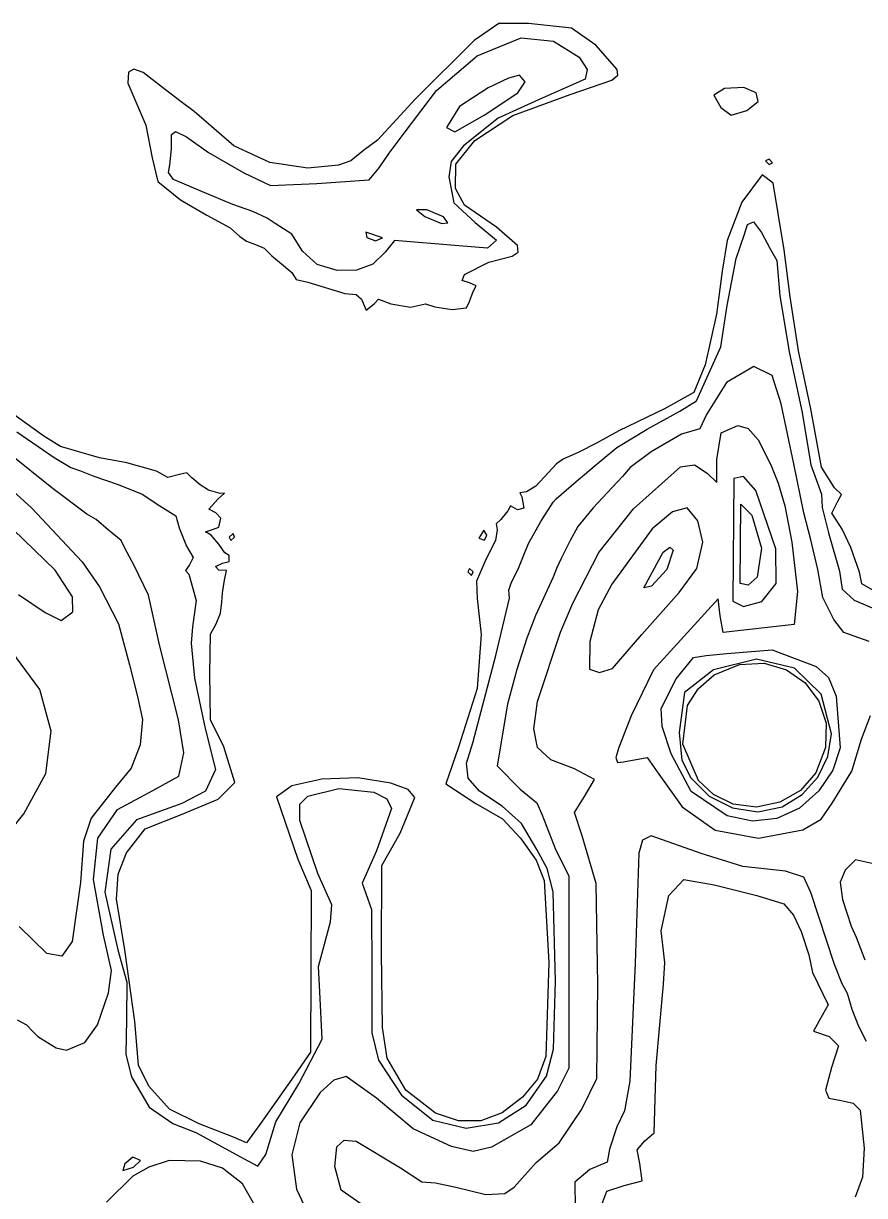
# Model space of a CAD drawing. Extents: x 7 to 148, y 2 to 114.
# Drawn here: x 78.14 to 98.59, y 22.68 to 51.18 of the extents above; entities that cross this region are included whole.
import ezdxf

# ---------------------------------------------------------------- set-up
doc = ezdxf.new("R2010")
doc.units = 0

msp = doc.modelspace()

# ---------------------------------------------------------------- linework, layer by layer
at = {"layer": 'Image'}
for p, q in [((89.698825, 51.180716), (89.094497, 50.768257)), ((90.421187, 51.176244), (89.698825, 51.180716)), ((91.459046, 51.064506), (90.421187, 51.176244)), ((92.055593, 50.649875), (91.459046, 51.064506)), ((89.094497, 50.768257), (87.667299, 49.350093)), ((89.169536, 50.395191), (90.236688, 50.829437)), ((90.236688, 50.829437), (91.021563, 50.746742)), ((91.021563, 50.746742), (91.652419, 50.359892)), ((92.571591, 50.063922), (92.055593, 50.649875)), ((88.180161, 49.550043), (89.169536, 50.395191)), ((91.652419, 50.359892), (91.847237, 50.058044)), ((80.690886, 49.999784), (80.674508, 49.726848)), ((80.817388, 50.072758), (80.690886, 49.999784)), ((81.04476, 49.985629), (80.817388, 50.072758)), ((81.589399, 49.564527), (81.04476, 49.985629)), ((90.198002, 49.922169), (89.9339, 49.851416)), ((90.33922, 49.757217), (90.198002, 49.922169)), ((91.847237, 50.058044), (91.796202, 49.829592)), ((92.446444, 49.798312), (92.592452, 49.926043)), ((92.592452, 49.926043), (92.571591, 50.063922)), ((80.674508, 49.726848), (81.114064, 48.704036)), ((89.435454, 49.618044), (88.739858, 49.157233)), ((89.9339, 49.851416), (89.435454, 49.618044)), ((90.155733, 49.494359), (90.33922, 49.757217)), ((91.796202, 49.829592), (90.751879, 49.367251)), ((91.429391, 49.453322), (92.446444, 49.798312)), ((95.18638, 49.596618), (94.925125, 49.43431)), ((95.651634, 49.626149), (95.18638, 49.596618)), ((95.949065, 49.494634), (95.651634, 49.626149)), ((81.968417, 49.275718), (81.589399, 49.564527)), ((87.667299, 49.350093), (86.745, 48.344386)), ((87.42179, 48.544202), (88.180161, 49.550043)), ((89.341583, 48.952104), (90.155733, 49.494359)), ((90.751879, 49.367251), (89.678729, 48.874351)), ((90.03539, 48.945161), (91.429391, 49.453322)), ((94.925125, 49.43431), (95.095305, 49.133063)), ((95.999654, 49.280541), (95.949065, 49.494634)), ((82.290882, 49.042885), (81.968417, 49.275718)), ((83.255601, 48.206559), (82.290882, 49.042885)), ((88.739858, 49.157233), (88.420096, 48.647051)), ((95.095305, 49.133063), (95.345083, 48.949966)), ((95.345083, 48.949966), (95.724383, 49.062343)), ((95.724383, 49.062343), (95.999654, 49.280541)), ((95.724383, 49.062343), (95.724383, 49.062343)), ((88.62307, 48.545829), (89.341583, 48.952104)), ((89.678729, 48.874351), (88.836327, 48.208319)), ((89.11384, 48.337465), (90.03539, 48.945161)), ((89.341583, 48.952104), (89.341583, 48.952104)), ((81.114064, 48.704036), (81.267827, 47.91577)), ((81.736364, 48.478159), (81.833505, 48.556656)), ((81.738481, 48.130846), (81.736364, 48.478159)), ((81.833505, 48.556656), (82.105328, 48.422539)), ((87.031292, 48.030313), (87.42179, 48.544202)), ((88.420096, 48.647051), (88.62307, 48.545829)), ((82.105328, 48.422539), (82.634502, 48.041555)), ((84.130099, 47.797787), (83.255601, 48.206559)), ((86.745, 48.344386), (86.402224, 48.090386)), ((88.836327, 48.208319), (88.540772, 47.823803)), ((88.651963, 47.756192), (89.11384, 48.337465)), ((81.267827, 47.91577), (81.405164, 47.338802)), ((81.69678, 47.739721), (81.738481, 48.130846)), ((82.634502, 48.041555), (83.493179, 47.544769)), ((86.402224, 48.090386), (86.095562, 47.836387)), ((86.785724, 47.673295), (87.031292, 48.030313)), ((81.664992, 47.553957), (81.69678, 47.739721)), ((85.048782, 47.663522), (84.130099, 47.797787)), ((85.793903, 47.738147), (85.048782, 47.663522)), ((86.095562, 47.836387), (85.793903, 47.738147)), ((86.541223, 47.375031), (86.785724, 47.673295)), ((88.540772, 47.823803), (88.476494, 47.452763)), ((88.642623, 47.171191), (88.651963, 47.756192)), ((96.265879, 47.878773), (96.181212, 47.841438)), ((96.181212, 47.841438), (96.265879, 47.751773)), ((96.350545, 47.789111), (96.265879, 47.878773)), ((96.265879, 47.751773), (96.350545, 47.789111)), ((96.350545, 47.789111), (96.350545, 47.789111)), ((81.405164, 47.338802), (81.957219, 46.893648)), ((81.783224, 47.385908), (81.664992, 47.553957)), ((82.491741, 47.084836), (81.783224, 47.385908)), ((83.493179, 47.544769), (84.140188, 47.239247)), ((85.271177, 47.285284), (86.541223, 47.375031)), ((88.476494, 47.452763), (88.601448, 46.817632)), ((96.100575, 47.49776), (95.604749, 46.831625)), ((96.369102, 47.300859), (96.100575, 47.49776)), ((83.229927, 46.775666), (82.491741, 47.084836)), ((84.140188, 47.239247), (85.271177, 47.285284)), ((88.857548, 46.764641), (88.642623, 47.171191)), ((96.491002, 46.555511), (96.369102, 47.300859)), ((81.957219, 46.893648), (82.592219, 46.522494)), ((83.713969, 46.605928), (83.229927, 46.775666)), ((88.601448, 46.817632), (89.122516, 46.338572)), ((89.64072, 46.226262), (88.857548, 46.764641)), ((95.604749, 46.831625), (95.249856, 45.900957)), ((82.592219, 46.522494), (83.163718, 46.21076)), ((84.058935, 46.449633), (83.713969, 46.605928)), ((87.946053, 46.651108), (87.695797, 46.651108)), ((87.695797, 46.651108), (87.895676, 46.484593)), ((87.895676, 46.484593), (88.299176, 46.315259)), ((88.349555, 46.481775), (87.946053, 46.651108)), ((88.45468, 46.335637), (88.349555, 46.481775)), ((88.349555, 46.481775), (88.349555, 46.481775)), ((96.632488, 45.677429), (96.491002, 46.555511)), ((83.163718, 46.21076), (83.396551, 45.99749)), ((84.257798, 46.312442), (84.058935, 46.449633)), ((84.665797, 46.054208), (84.257798, 46.312442)), ((88.299176, 46.315259), (88.45468, 46.335637)), ((89.122516, 46.338572), (89.641379, 45.910797)), ((90.149784, 45.777841), (89.64072, 46.226262)), ((95.673223, 46.058439), (95.74277, 46.291273)), ((95.74277, 46.291273), (95.88489, 46.354772)), ((95.88489, 46.354772), (96.081131, 46.100773)), ((83.396551, 45.99749), (83.560886, 45.889051)), ((83.560886, 45.889051), (83.777551, 45.804384)), ((84.92056, 45.640649), (84.665797, 46.054208)), ((86.867891, 45.963901), (86.460943, 46.103051)), ((86.460943, 46.103051), (86.483406, 45.979408)), ((86.483406, 45.979408), (86.70083, 45.891177)), ((86.70083, 45.891177), (86.867888, 45.963904)), ((86.867888, 45.963904), (86.867891, 45.963901)), ((87.160279, 45.905997), (86.930319, 45.618364)), ((88.723591, 45.77206), (87.160279, 45.905997)), ((89.641379, 45.910797), (89.420378, 45.71734)), ((95.249856, 45.900957), (95.122856, 45.155772)), ((95.463237, 45.465773), (95.673223, 46.058439)), ((96.081131, 46.100773), (96.292797, 45.703499)), ((83.777551, 45.804384), (83.988325, 45.719717)), ((83.988325, 45.719717), (84.173827, 45.529218)), ((85.280393, 45.323314), (84.92056, 45.640649)), ((86.930319, 45.618364), (86.635681, 45.330639)), ((89.420378, 45.71734), (88.723591, 45.77206)), ((90.02172, 45.522825), (90.169019, 45.619463)), ((90.169019, 45.619463), (90.149784, 45.777841)), ((96.292797, 45.703499), (96.455881, 45.418788)), ((96.779503, 44.534431), (96.632488, 45.677429)), ((84.173827, 45.529218), (84.408316, 45.338718)), ((84.408316, 45.338718), (84.66566, 45.127052)), ((85.764984, 45.174942), (85.280332, 45.323314)), ((85.280332, 45.323314), (85.280393, 45.323314)), ((86.635681, 45.330639), (86.232002, 45.180107)), ((88.860898, 45.075414), (89.450221, 45.378239)), ((89.450221, 45.378239), (90.02172, 45.522825)), ((95.247671, 44.322775), (95.463237, 45.465773)), ((96.455881, 45.418788), (96.531073, 44.5605)), ((84.66566, 45.127052), (84.769255, 44.950791)), ((86.232002, 45.180107), (85.764984, 45.174942)), ((88.807314, 44.933161), (88.860898, 45.075414)), ((95.122856, 45.155772), (94.991898, 44.114477)), ((84.769255, 44.950791), (85.050893, 44.891946)), ((85.050893, 44.891946), (85.954367, 44.610548)), ((88.984555, 44.873068), (88.807314, 44.933161)), ((89.147541, 44.800417), (88.984555, 44.873068)), ((89.069221, 44.661401), (89.147541, 44.800417)), ((85.954367, 44.610548), (86.229534, 44.587159)), ((86.229534, 44.587159), (86.359881, 44.472897)), ((86.359881, 44.472897), (86.467055, 44.206314)), ((86.664453, 44.359187), (86.773713, 44.4802)), ((86.773713, 44.4802), (87.068503, 44.361568)), ((88.984462, 44.423573), (89.069221, 44.661401)), ((96.531073, 44.5605), (96.761546, 43.157094)), ((96.97898, 43.222977), (96.779503, 44.534431)), ((86.467055, 44.206314), (86.664442, 44.359136)), ((86.664442, 44.359136), (86.664453, 44.359187)), ((87.068503, 44.361568), (87.549771, 44.282825)), ((87.549771, 44.282825), (87.916336, 44.362675)), ((87.916336, 44.362675), (88.137889, 44.288779)), ((88.137889, 44.288779), (88.561129, 44.225279)), ((88.561129, 44.225279), (88.913454, 44.267009)), ((88.913454, 44.267009), (88.984462, 44.423573)), ((95.093054, 43.319759), (95.247671, 44.322775)), ((94.991898, 44.114477), (94.711919, 42.883602)), ((94.49829, 42.004234), (95.093054, 43.319759)), ((96.761546, 43.157094), (97.067904, 41.717762)), ((97.280486, 41.813205), (96.97898, 43.222977)), ((94.711919, 42.883602), (94.435898, 42.206439)), ((95.896717, 42.841113), (95.23184, 42.449764)), ((96.339673, 42.616759), (95.896717, 42.841113)), ((96.560505, 41.932117), (96.339673, 42.616759)), ((78.630551, 41.145728), (77.005819, 42.306327)), ((94.435898, 42.206439), (93.721045, 41.807948)), ((95.23184, 42.449764), (94.744257, 41.672587)), ((94.100166, 41.750234), (94.49829, 42.004234)), ((96.866511, 40.470449), (96.560505, 41.932117)), ((93.721045, 41.807948), (92.613982, 41.275115)), ((93.306433, 41.317112), (94.100166, 41.750234)), ((94.744257, 41.672587), (94.585973, 41.319921)), ((97.067904, 41.717762), (97.28158, 40.448226)), ((97.544554, 40.387805), (97.280486, 41.813205)), ((95.104185, 41.227524), (95.509396, 41.401781)), ((95.509396, 41.401781), (95.757121, 41.329932)), ((95.757121, 41.329932), (96.005696, 41.058212)), ((77.977902, 41.249786), (78.884559, 40.623997)), ((79.034691, 40.896258), (78.630551, 41.145728)), ((92.613982, 41.275115), (92.073193, 40.976594)), ((92.565717, 40.870274), (93.306433, 41.317112)), ((94.134226, 41.194036), (93.40212, 40.764104)), ((94.585973, 41.319921), (94.134226, 41.194036)), ((94.99588, 40.575562), (95.104185, 41.227524)), ((96.005696, 41.058212), (96.313665, 40.44562)), ((79.482699, 40.76099), (79.034691, 40.896258)), ((79.98506, 40.621772), (79.482699, 40.76099)), ((91.642921, 40.759569), (91.263178, 40.58858)), ((92.073193, 40.976594), (91.642921, 40.759569)), ((92.231612, 40.595107), (92.565717, 40.870274)), ((93.40212, 40.764104), (92.885847, 40.385782)), ((78.824557, 39.885837), (77.79498, 40.718763)), ((78.884559, 40.623997), (79.291723, 40.383369)), ((80.647052, 40.499625), (79.98506, 40.621772)), ((81.370382, 40.295284), (80.647052, 40.499625)), ((91.095189, 40.470436), (90.593195, 39.931562)), ((91.263178, 40.58858), (91.095189, 40.470436)), ((91.574912, 40.046989), (92.087002, 40.470322)), ((92.087002, 40.470322), (92.231612, 40.595107)), ((94.99588, 40.015435), (94.99588, 40.575562)), ((97.112359, 39.285117), (96.866511, 40.470449)), ((77.259758, 40.381871), (78.339169, 39.393488)), ((79.291723, 40.383369), (79.521397, 40.301113)), ((79.521397, 40.301113), (79.844328, 40.170708)), ((81.644533, 40.140151), (81.370382, 40.295284)), ((81.960855, 40.218389), (81.644533, 40.140151)), ((82.11159, 40.25283), (81.960855, 40.218389)), ((82.229655, 40.133722), (82.11159, 40.25283)), ((92.885847, 40.385782), (92.706766, 40.165925)), ((92.974101, 39.375874), (94.115265, 40.400533)), ((94.115265, 40.400533), (94.450904, 40.446103)), ((94.450904, 40.446103), (94.758414, 40.242942)), ((94.758414, 40.242942), (94.99588, 40.015435)), ((96.313665, 40.44562), (96.484369, 40.006026)), ((97.28158, 40.448226), (97.540581, 39.732392)), ((97.853901, 39.891221), (97.544554, 40.387805)), ((79.844328, 40.170708), (80.438987, 39.96908)), ((80.438987, 39.96908), (81.021223, 39.736803)), ((82.432887, 39.962444), (82.229655, 40.133722)), ((82.636139, 39.833534), (82.432887, 39.962444)), ((90.593195, 39.931562), (90.37116, 39.793103)), ((91.088079, 39.623781), (91.574912, 40.046989)), ((92.450401, 39.900884), (91.986807, 39.401076)), ((92.706766, 40.165925), (92.450401, 39.900884)), ((95.406111, 40.113484), (95.385923, 37.133044)), ((95.64699, 40.168418), (95.406111, 40.113484)), ((95.946797, 39.822747), (95.64699, 40.168418)), ((96.484369, 40.006026), (96.648966, 39.45445)), ((79.678324, 39.245356), (78.824557, 39.885837)), ((81.021223, 39.736803), (81.449231, 39.455546)), ((82.921675, 39.753254), (82.636139, 39.833534)), ((82.644543, 39.372065), (82.867388, 39.621103)), ((82.867388, 39.621103), (83.022748, 39.758683)), ((83.022748, 39.758683), (82.921675, 39.753254)), ((90.37116, 39.793103), (90.209311, 39.769892)), ((90.209311, 39.769892), (90.253632, 39.667183)), ((90.253632, 39.667183), (90.306614, 39.396214)), ((91.016563, 39.539847), (91.088079, 39.623781)), ((96.433963, 38.409178), (95.946797, 39.822747)), ((97.540581, 39.732392), (97.55598, 39.408699)), ((98.030735, 39.724399), (97.853901, 39.891221)), ((97.936874, 39.561228), (98.030735, 39.724399)), ((78.339169, 39.393488), (79.566834, 38.086609)), ((81.449231, 39.455546), (81.838374, 39.209306)), ((82.812944, 39.285112), (82.644543, 39.372065)), ((89.915863, 39.330424), (89.745453, 39.115205)), ((89.982449, 39.449572), (89.915863, 39.330424)), ((90.150154, 39.355613), (89.982449, 39.449572)), ((90.306614, 39.396214), (90.150154, 39.355613)), ((90.72023, 39.067696), (91.016563, 39.539847)), ((91.986807, 39.401076), (91.613668, 38.946451)), ((92.128185, 38.318752), (92.974101, 39.375874)), ((94.271524, 39.4022), (93.919688, 39.30309)), ((94.538626, 39.088393), (94.271524, 39.4022)), ((95.560323, 37.563565), (95.580246, 39.491661)), ((95.580246, 39.491661), (95.848269, 39.221493)), ((96.648966, 39.45445), (96.819527, 38.565451)), ((97.55598, 39.408699), (97.709369, 38.798149)), ((97.795511, 39.272716), (97.936874, 39.561228)), ((78.907795, 37.888119), (77.636883, 39.117043)), ((79.903632, 39.115784), (79.678324, 39.245356)), ((80.208561, 38.861784), (79.903632, 39.115784)), ((81.838374, 39.209306), (81.919456, 38.913336)), ((82.939944, 39.151188), (82.812944, 39.285112)), ((82.888554, 38.934201), (82.939944, 39.151188)), ((89.745453, 39.115205), (89.627415, 39.010479)), ((90.421203, 38.537797), (90.72023, 39.067696)), ((93.919688, 39.30309), (93.427117, 38.889134)), ((94.657214, 38.566938), (94.538626, 39.088393)), ((95.848269, 39.221493), (96.080927, 38.422691)), ((97.28192, 38.628044), (97.112359, 39.285117)), ((97.916845, 39.085153), (97.795511, 39.272716)), ((98.043845, 38.880879), (97.916845, 39.085153)), ((80.512422, 38.607785), (80.208561, 38.861784)), ((81.919456, 38.913336), (82.100486, 38.466995)), ((82.56381, 38.819446), (82.732199, 38.877625)), ((82.698192, 38.734639), (82.56381, 38.819446)), ((82.732199, 38.877625), (82.888554, 38.934201)), ((83.232224, 38.777118), (83.142562, 38.692451)), ((83.269562, 38.692451), (83.232224, 38.777118)), ((89.328216, 38.861784), (89.212633, 38.661929)), ((89.407887, 38.734784), (89.328216, 38.861784)), ((89.659006, 38.867116), (89.617749, 38.606303)), ((89.627415, 39.010479), (89.659006, 38.867116)), ((91.613668, 38.946451), (91.429579, 38.606779)), ((93.427117, 38.889134), (92.446144, 37.549453)), ((97.709369, 38.798149), (97.976286, 37.866325)), ((98.255511, 38.438438), (98.043845, 38.880879)), ((80.602555, 38.421918), (80.512422, 38.607785)), ((82.887747, 38.522973), (82.698192, 38.734639)), ((83.036721, 38.311446), (82.887747, 38.522973)), ((83.142562, 38.692451), (83.179897, 38.607785)), ((83.179897, 38.607785), (83.269562, 38.692451)), ((83.269562, 38.692451), (83.269562, 38.692451)), ((89.212633, 38.661929), (89.346017, 38.613502)), ((89.346017, 38.613502), (89.407887, 38.734784)), ((89.407887, 38.734784), (89.407887, 38.734784)), ((89.617749, 38.606303), (89.49253, 38.371247)), ((90.294203, 38.231767), (90.421203, 38.537797)), ((91.429579, 38.606779), (91.214516, 38.17308)), ((94.506718, 37.923966), (94.657214, 38.566938)), ((96.819527, 38.565451), (96.954149, 37.368165)), ((97.451211, 37.900668), (97.28192, 38.628044)), ((80.827318, 38.00145), (80.602555, 38.421918)), ((82.100486, 38.466995), (82.266467, 38.198992)), ((82.266467, 38.198992), (82.174167, 38.020942)), ((83.142554, 38.247946), (83.036721, 38.311446)), ((83.142554, 38.094076), (83.142554, 38.247946)), ((89.49253, 38.371247), (89.358008, 38.091472)), ((90.169897, 37.914268), (90.294203, 38.231767)), ((91.498146, 37.083787), (92.128185, 38.318752)), ((93.217883, 37.457174), (93.687676, 38.322694)), ((93.687676, 38.322694), (93.856535, 38.446865)), ((93.933045, 38.377322), (93.781808, 37.899952)), ((93.856535, 38.446865), (93.933045, 38.377322)), ((96.080927, 38.422691), (95.977716, 37.719389)), ((96.440189, 37.566757), (96.433963, 38.409178)), ((98.467178, 37.838518), (98.255511, 38.438438)), ((79.566834, 38.086609), (79.985296, 37.484339)), ((81.176075, 37.27701), (80.827318, 38.00145)), ((82.174167, 38.020942), (82.074898, 37.875206)), ((82.803888, 37.973489), (82.973221, 38.057447)), ((82.888554, 37.888114), (82.803888, 37.973489)), ((82.973221, 38.057447), (83.142554, 38.094076)), ((88.979557, 37.930452), (88.942221, 37.845786)), ((89.069221, 37.845786), (88.979557, 37.930452)), ((89.358008, 38.091472), (89.151227, 37.617499)), ((90.005856, 37.597075), (90.169897, 37.914268)), ((91.101219, 37.925084), (91.018817, 37.720185)), ((91.214516, 38.17308), (91.101219, 37.925084)), ((94.078058, 37.344274), (94.506718, 37.923966)), ((79.332599, 37.238717), (78.907795, 37.888119)), ((82.074898, 37.875206), (82.161599, 37.787212)), ((82.161599, 37.787212), (82.33677, 37.146395)), ((83.0711, 37.877354), (82.888554, 37.888114)), ((82.97575, 37.333688), (83.027527, 37.640506)), ((83.027527, 37.640506), (83.0711, 37.877354)), ((88.942221, 37.845786), (89.031883, 37.761119)), ((89.031883, 37.761119), (89.069221, 37.845786)), ((89.069221, 37.845786), (89.069221, 37.845786)), ((91.018817, 37.720185), (90.589446, 36.787454)), ((93.781808, 37.899952), (93.408382, 37.496975)), ((95.977716, 37.719389), (95.760851, 37.521167)), ((97.574887, 37.220515), (97.451211, 37.900668)), ((97.976286, 37.866325), (98.046951, 37.42369)), ((98.518703, 37.555174), (98.467178, 37.838518)), ((79.985296, 37.484339), (80.446776, 36.585586)), ((89.151227, 37.617499), (89.166963, 37.194996)), ((89.936421, 37.401498), (90.005856, 37.597075)), ((89.958831, 37.205706), (89.936421, 37.401498)), ((92.446144, 37.549453), (92.114193, 36.925309)), ((93.176589, 36.321788), (94.078058, 37.344274)), ((93.408382, 37.496975), (93.217883, 37.457174)), ((93.217883, 37.457174), (93.217883, 37.457174)), ((95.760851, 37.521167), (95.560313, 37.563565)), ((95.560313, 37.563565), (95.560323, 37.563565)), ((96.093696, 37.124649), (96.440189, 37.566757)), ((96.954149, 37.368165), (96.880531, 36.56391)), ((98.046951, 37.42369), (98.339228, 37.158489)), ((98.787847, 37.397188), (98.518703, 37.555174)), ((78.012856, 37.292503), (78.668749, 36.857735)), ((79.334673, 36.877663), (79.332599, 37.238717)), ((81.44881, 36.067788), (81.176075, 37.27701)), ((82.33677, 37.146395), (82.250258, 36.511274)), ((82.927964, 36.839002), (82.961383, 37.111851)), ((82.961383, 37.111851), (82.97575, 37.333688)), ((89.166963, 37.194996), (89.268447, 36.326907)), ((89.624779, 35.813786), (89.958831, 37.205706)), ((91.193611, 36.381686), (91.498146, 37.083787)), ((95.03135, 37.189427), (93.454798, 35.462954)), ((95.080547, 36.778339), (95.03135, 37.189427)), ((95.385923, 37.133044), (95.645222, 37.004273)), ((95.645222, 37.004273), (96.093683, 37.124657)), ((96.093683, 37.124657), (96.093696, 37.124649)), ((97.841523, 36.686044), (97.574887, 37.220515)), ((98.339228, 37.158489), (98.984398, 36.88047)), ((78.668749, 36.857735), (79.056429, 36.662539)), ((79.056429, 36.662539), (79.334673, 36.877658)), ((79.334673, 36.877658), (79.334673, 36.877663)), ((82.821001, 36.584942), (82.927964, 36.839002)), ((90.589446, 36.787454), (90.376616, 36.233972)), ((92.114193, 36.925309), (91.910477, 36.149066)), ((95.154273, 36.370881), (95.080547, 36.778339)), ((80.446776, 36.585586), (80.718902, 35.585879)), ((82.250258, 36.511274), (82.213566, 36.10919)), ((82.687754, 36.333884), (82.821001, 36.584942)), ((96.880531, 36.56391), (95.154273, 36.370881)), ((98.08621, 36.373723), (97.841523, 36.686044)), ((82.670919, 35.373287), (82.687754, 36.333884)), ((89.268447, 36.326907), (89.169345, 35.009451)), ((90.376616, 36.233972), (90.129773, 35.471973)), ((90.633105, 34.695965), (91.193611, 36.381686)), ((92.462765, 35.498982), (93.176589, 36.321788)), ((98.701037, 36.154608), (98.08621, 36.373723)), ((81.907695, 34.247457), (81.44881, 36.067788)), ((82.213566, 36.10919), (82.295552, 35.263453)), ((91.910477, 36.149066), (91.901402, 35.481834)), ((95.2419, 35.863225), (96.344959, 35.947899)), ((96.344959, 35.947899), (97.408877, 35.543882)), ((78.53438, 34.988143), (77.8565, 35.907953)), ((89.066379, 33.689904), (89.624779, 35.813786)), ((94.009118, 35.248694), (94.426844, 35.764223)), ((94.426844, 35.764223), (94.738465, 35.8159)), ((94.738465, 35.8159), (95.2419, 35.863225)), ((95.961814, 35.726769), (94.917175, 35.464737)), ((96.881764, 35.504041), (95.961814, 35.726769)), ((80.718902, 35.585879), (80.901031, 34.847767)), ((82.681185, 34.247452), (82.670919, 35.373287)), ((90.129773, 35.471973), (89.906833, 34.628456)), ((91.901402, 35.481834), (92.147513, 35.396553)), ((92.147513, 35.396553), (92.462765, 35.498979)), ((92.462765, 35.498979), (92.462765, 35.498982)), ((93.454798, 35.462954), (92.91512, 34.344675)), ((94.917175, 35.464737), (94.207772, 34.910669)), ((94.932846, 35.338444), (95.549784, 35.592132)), ((95.549784, 35.592132), (96.147097, 35.622373)), ((96.147097, 35.622373), (96.69056, 35.462151)), ((96.69056, 35.462151), (97.145947, 35.14445)), ((97.536665, 34.872674), (96.881764, 35.504041)), ((97.408877, 35.543882), (97.712501, 35.276456)), ((82.295552, 35.263453), (82.551571, 34.039857)), ((93.639164, 34.523594), (94.009118, 35.248694)), ((94.539713, 35.005151), (94.932846, 35.338444)), ((97.145947, 35.14445), (97.479035, 34.702255)), ((97.712501, 35.276456), (97.89571, 34.82664)), ((78.812233, 33.975713), (78.53438, 34.988143)), ((80.901031, 34.847767), (81.031467, 34.260033)), ((89.169345, 35.009451), (88.716979, 33.581549)), ((94.207772, 34.910669), (94.081622, 33.937093)), ((94.284564, 34.593089), (94.539713, 35.005151)), ((97.786157, 33.908791), (97.536665, 34.872674)), ((97.89571, 34.82664), (97.996704, 33.57017)), ((89.906833, 34.628456), (89.65274, 33.130837)), ((90.542951, 34.028408), (90.633105, 34.695965)), ((93.66915, 34.08268), (93.639164, 34.523594)), ((94.169997, 33.65622), (94.284564, 34.593089)), ((97.479035, 34.702255), (97.655598, 34.168549)), ((81.031467, 34.260033), (80.976166, 33.642605)), ((82.035699, 33.448734), (81.907695, 34.247457)), ((83.005788, 33.591593), (82.681185, 34.247452)), ((92.91512, 34.344675), (92.614702, 33.574358)), ((98.516737, 33.775798), (98.734757, 34.354973)), ((78.684755, 32.942779), (78.812233, 33.975713)), ((82.551571, 34.039857), (82.803901, 33.038511)), ((90.638662, 33.576415), (90.542951, 34.028408)), ((93.885947, 33.421037), (93.66915, 34.08268)), ((94.081622, 33.937093), (94.144537, 33.263993)), ((97.655598, 34.168549), (97.641412, 33.576317)), ((80.976166, 33.642605), (80.75244, 33.06937)), ((88.913644, 33.19175), (89.066379, 33.689904)), ((94.552697, 32.774961), (94.169997, 33.65622)), ((97.697889, 33.357176), (97.786157, 33.908791)), ((98.279322, 32.998206), (98.516737, 33.775798)), ((81.915738, 32.877356), (82.035699, 33.448734)), ((83.277962, 32.726835), (83.005788, 33.591593)), ((88.716979, 33.581549), (88.408711, 32.69255)), ((90.956729, 33.273406), (90.638662, 33.576415)), ((92.614702, 33.574358), (92.54055, 33.33165)), ((94.372542, 32.505677), (93.885947, 33.421037)), ((97.641412, 33.576317), (97.402252, 32.958543)), ((97.450772, 32.851548), (97.697889, 33.357176)), ((97.996704, 33.57017), (97.816186, 33.022586)), ((80.75244, 33.06937), (80.377606, 32.614215)), ((88.953534, 32.829823), (88.913644, 33.19175)), ((89.65274, 33.130837), (90.215135, 32.563029)), ((91.533642, 33.052798), (90.956729, 33.273406)), ((92.54055, 33.33165), (92.578722, 33.213941)), ((92.578722, 33.213941), (92.73105, 33.2295)), ((92.73105, 33.2295), (93.302241, 33.328905)), ((93.302241, 33.328905), (93.585724, 32.923129)), ((94.144537, 33.263993), (94.362326, 32.840097)), ((78.146645, 31.96146), (78.684755, 32.942779)), ((81.283665, 32.526389), (81.915738, 32.877356)), ((82.803901, 33.038511), (82.565334, 32.514314)), ((85.395732, 32.806937), (84.665286, 32.644434)), ((86.269418, 32.836835), (85.395732, 32.806937)), ((87.070844, 32.70828), (86.269418, 32.836835)), ((89.227962, 32.513715), (88.953534, 32.829823)), ((92.018712, 32.796268), (91.533642, 33.052798)), ((91.778551, 32.384792), (92.018712, 32.796268)), ((93.585724, 32.923129), (94.150835, 32.133109)), ((94.362326, 32.840097), (94.81398, 32.388733)), ((94.919134, 32.432411), (94.552697, 32.774961)), ((97.402252, 32.958543), (97.029059, 32.532998)), ((97.071332, 32.431116), (97.450772, 32.851548)), ((97.816186, 33.022586), (97.479852, 32.518743)), ((97.798423, 32.224995), (98.279322, 32.998206)), ((80.377606, 32.614215), (79.784207, 31.855798)), ((80.421534, 32.067723), (81.283665, 32.526389)), ((82.565334, 32.514314), (81.991142, 32.210329)), ((82.873186, 32.318844), (83.277962, 32.726835)), ((84.665286, 32.644434), (84.29358, 32.375172)), ((85.050311, 32.394376), (85.801732, 32.576049)), ((85.801732, 32.576049), (86.656229, 32.48826)), ((87.48897, 32.551981), (87.070844, 32.70828)), ((87.653802, 32.362225), (87.48897, 32.551981)), ((88.408711, 32.69255), (89.139272, 32.214401)), ((89.778838, 32.15302), (89.227962, 32.513715)), ((90.215135, 32.563029), (90.622462, 32.230383)), ((95.24988, 31.911065), (94.372542, 32.505677)), ((97.029059, 32.532998), (96.525112, 32.246956)), ((97.479852, 32.518743), (97.00398, 32.097638)), ((81.991142, 32.210329), (80.884229, 31.815303)), ((81.99955, 31.95738), (82.873186, 32.318844)), ((84.29358, 32.375172), (84.807675, 30.860789)), ((84.857931, 32.196544), (85.050311, 32.394376)), ((86.656229, 32.48826), (86.970734, 32.328152)), ((86.970734, 32.328152), (87.083931, 32.090008)), ((87.295242, 31.494831), (87.653802, 32.362225)), ((89.139272, 32.214401), (89.78618, 31.844682)), ((90.622462, 32.230383), (90.745257, 31.958486)), ((91.539043, 31.991665), (91.778551, 32.384792)), ((94.81398, 32.388733), (95.380253, 32.10648)), ((95.396221, 32.196436), (94.919134, 32.432411)), ((96.525112, 32.246956), (95.958227, 32.12618)), ((96.586096, 32.135084), (97.071332, 32.431116)), ((97.535877, 31.833256), (97.798423, 32.224995)), ((77.59015, 31.267757), (78.146645, 31.96146)), ((79.948397, 31.369298), (80.421534, 32.067723)), ((81.0989, 31.599168), (81.99955, 31.95738)), ((84.853046, 31.798138), (84.857931, 32.196544)), ((87.083931, 32.090008), (86.720706, 31.063682)), ((90.246822, 31.729688), (89.778838, 32.15302)), ((90.745257, 31.958486), (91.083923, 31.080247)), ((91.726095, 31.429479), (91.539043, 31.991665)), ((94.150835, 32.133109), (94.953547, 31.567302)), ((95.380253, 32.10648), (95.993504, 32.014783)), ((95.958227, 32.12618), (95.396221, 32.196436)), ((95.396221, 32.196436), (95.396221, 32.196436)), ((95.993504, 32.014783), (96.586096, 32.135084)), ((97.00398, 32.097638), (96.458814, 31.851935)), ((96.586096, 32.135084), (96.586096, 32.135084)), ((79.784207, 31.855798), (79.596656, 31.294736)), ((80.884229, 31.815303), (80.26203, 31.106389)), ((85.298133, 30.515797), (84.853046, 31.798138)), ((89.78618, 31.844682), (90.225229, 31.367735)), ((90.620003, 31.09422), (90.246822, 31.729688)), ((95.866674, 31.787717), (95.24988, 31.911065)), ((95.24988, 31.911065), (95.24988, 31.911065)), ((96.458814, 31.851935), (95.866674, 31.787717)), ((97.091378, 31.577436), (97.535877, 31.833256)), ((79.843433, 30.369967), (79.948397, 31.369298)), ((80.641205, 31.016158), (81.0989, 31.599168)), ((86.850669, 30.706188), (87.295242, 31.494831)), ((90.225229, 31.367735), (90.602103, 30.83277)), ((92.062877, 30.271182), (91.726095, 31.429479)), ((93.402846, 31.426784), (93.189757, 31.323337)), ((94.616439, 31.001976), (93.402846, 31.426784)), ((94.953547, 31.567302), (96.009669, 31.372076)), ((96.009669, 31.372076), (97.091378, 31.577436)), ((79.596656, 31.294736), (79.522974, 30.289467)), ((80.26203, 31.106389), (80.114955, 30.061728)), ((90.873107, 30.632276), (90.620003, 31.09422)), ((91.083923, 31.080247), (91.397552, 30.453035)), ((93.189757, 31.323337), (93.09836, 31.010072)), ((80.436904, 30.496917), (80.641205, 31.016158)), ((84.807675, 30.860789), (85.132221, 30.09879)), ((86.720706, 31.063682), (86.371129, 30.275371)), ((90.602103, 30.83277), (90.799587, 30.338725)), ((93.09836, 31.010072), (93.008941, 28.332217)), ((95.629751, 30.685016), (94.616439, 31.001976)), ((98.366649, 30.840948), (98.115137, 30.596518)), ((98.802748, 30.743936), (98.366649, 30.840948)), ((80.397947, 29.887124), (80.436904, 30.496917)), ((85.635008, 29.74637), (85.298133, 30.515797)), ((86.842996, 28.582158), (86.850669, 30.706188)), ((91.016687, 30.064717), (90.873107, 30.632276)), ((96.663243, 30.565102), (95.629751, 30.685016)), ((97.111073, 30.422218), (96.663243, 30.565102)), ((98.115137, 30.596518), (97.999544, 30.299642)), ((79.522974, 30.289467), (79.32237, 28.855708)), ((80.085819, 29.008578), (79.843433, 30.369967)), ((86.371129, 30.275371), (86.463198, 30.024096)), ((90.799587, 30.338725), (90.913211, 28.34501)), ((91.397552, 30.453035), (91.397552, 28.11514)), ((92.104091, 27.812798), (92.062877, 30.271182)), ((93.831715, 29.975023), (94.19431, 30.362638)), ((94.19431, 30.362638), (94.935502, 30.237524)), ((94.935502, 30.237524), (95.971747, 29.978556)), ((97.281877, 30.049398), (97.111073, 30.422218)), ((97.999544, 30.299642), (98.050864, 29.876853)), ((80.114955, 30.061728), (80.433415, 28.659461)), ((85.132221, 30.09879), (85.123622, 28.133182)), ((86.463198, 30.024096), (86.602413, 29.638807)), ((91.0777, 27.897462), (91.016687, 30.064717)), ((93.641245, 29.121851), (93.831715, 29.975023)), ((95.971747, 29.978556), (96.622526, 29.773473)), ((97.861708, 28.303004), (97.281877, 30.049398)), ((80.598776, 28.659459), (80.397947, 29.887124)), ((85.603948, 29.337249), (85.635008, 29.74637)), ((96.622526, 29.773473), (96.858545, 29.496081)), ((98.050864, 29.876853), (98.26397, 29.233953)), ((86.602413, 29.638807), (86.604152, 28.161431)), ((96.858545, 29.496081), (97.043911, 29.102614)), ((78.707077, 28.565315), (78.030223, 29.224174)), ((85.308069, 28.251024), (85.603948, 29.337249)), ((93.733835, 28.348272), (93.641245, 29.121851)), ((97.043911, 29.102614), (97.234411, 28.531006)), ((98.26397, 29.233953), (98.382553, 28.961295)), ((79.32237, 28.855708), (79.068881, 28.502678)), ((80.275593, 28.150538), (80.085819, 29.008578)), ((98.382553, 28.961295), (98.596167, 28.409152)), ((79.068881, 28.502678), (78.707077, 28.565315)), ((80.433415, 28.659461), (80.651712, 27.873678)), ((80.848712, 26.909832), (80.598776, 28.659459)), ((86.863295, 26.765728), (86.842996, 28.582158)), ((97.234411, 28.531006), (97.325079, 28.100929)), ((85.341003, 27.636528), (85.308069, 28.251024)), ((90.913211, 28.34501), (90.838889, 26.062699)), ((93.008941, 28.332217), (92.881246, 25.459969)), ((93.699529, 27.82467), (93.733835, 28.348272)), ((98.043876, 27.826538), (97.861708, 28.303004)), ((80.2049, 27.61158), (80.275593, 28.150538)), ((85.123622, 28.133182), (85.115023, 26.167574)), ((86.604152, 28.161431), (86.609527, 26.634787)), ((91.397552, 28.11514), (91.397552, 25.777242)), ((97.325079, 28.100929), (97.70521, 27.319399)), ((80.651712, 27.873678), (80.641602, 26.96613)), ((91.029066, 26.243517), (91.0777, 27.897462)), ((92.074884, 25.526801), (92.104091, 27.812798)), ((93.524082, 25.841819), (93.699529, 27.82467)), ((98.176097, 27.596801), (98.043876, 27.826538)), ((79.93633, 26.832247), (80.2049, 27.61158)), ((85.40139, 26.480074), (85.341003, 27.636528)), ((98.284065, 27.20557), (98.176097, 27.596801)), ((97.70521, 27.319399), (97.486165, 26.930469)), ((98.448175, 26.792135), (98.284065, 27.20557)), ((77.987249, 26.950789), (78.20879, 26.833667)), ((78.20879, 26.833667), (78.368765, 26.66981)), ((79.6289, 26.400179), (79.93633, 26.832247)), ((80.641602, 26.96613), (80.626027, 26.113656)), ((80.934844, 25.852795), (80.848712, 26.909832)), ((97.486165, 26.930469), (97.344212, 26.674885)), ((98.636542, 26.429233), (98.448175, 26.792135)), ((78.368765, 26.66981), (78.485891, 26.548435)), ((78.485891, 26.548435), (78.718724, 26.400269)), ((86.609527, 26.634787), (86.771455, 25.970322)), ((86.981452, 26.025543), (86.863295, 26.765728)), ((97.344212, 26.674885), (97.726377, 26.548258)), ((97.726377, 26.548258), (97.956553, 26.319588)), ((78.718724, 26.400269), (78.931144, 26.269912)), ((78.931144, 26.269912), (79.182216, 26.218635)), ((79.182216, 26.218635), (79.628889, 26.40019)), ((79.628889, 26.40019), (79.6289, 26.400179)), ((84.830871, 25.399799), (85.40139, 26.480074)), ((90.85482, 25.58711), (91.029066, 26.243517)), ((97.956553, 26.319588), (97.785085, 25.792083)), ((80.626027, 26.113656), (80.763342, 25.569132)), ((85.115023, 26.167574), (84.66271, 25.508518)), ((86.771455, 25.970322), (87.327364, 25.121048)), ((87.436022, 25.245174), (86.981452, 26.025543)), ((90.838889, 26.062699), (90.637806, 25.513892)), ((81.185211, 25.343501), (80.934844, 25.852795)), ((91.397552, 25.777242), (91.125825, 25.228688)), ((93.475555, 24.209506), (93.524082, 25.841819)), ((97.785085, 25.792083), (97.636919, 25.243004)), ((80.763342, 25.569132), (81.195525, 24.831818)), ((84.66271, 25.508518), (83.885455, 24.404948)), ((84.276096, 24.474414), (84.830871, 25.399799)), ((85.685668, 25.489384), (85.348274, 25.183084)), ((85.98009, 25.573874), (85.685668, 25.489384)), ((86.722978, 25.050041), (85.98009, 25.573874)), ((90.637806, 25.513892), (90.270722, 25.070935)), ((90.363971, 24.882683), (90.85482, 25.58711)), ((91.712815, 24.783029), (92.074884, 25.526801)), ((92.881246, 25.459969), (92.75243, 24.744269)), ((81.686475, 24.780592), (81.185211, 25.343501)), ((85.348274, 25.183084), (84.853622, 24.453215)), ((87.327364, 25.121048), (88.092158, 24.516742)), ((88.154703, 24.687605), (87.436022, 25.245174)), ((91.125825, 25.228688), (90.47542, 24.400133)), ((97.636919, 25.243004), (97.719025, 25.052168)), ((81.195525, 24.831818), (81.765105, 24.429846)), ((87.612542, 24.301348), (86.722978, 25.050041)), ((89.687278, 24.449088), (90.363971, 24.882683)), ((90.270722, 25.070935), (89.778849, 24.690131)), ((97.719025, 25.052168), (98.022326, 24.992785)), ((98.022326, 24.992785), (98.312159, 24.93139)), ((98.312159, 24.93139), (98.482274, 24.758476)), ((82.412154, 24.426017), (81.686475, 24.780592)), ((88.092158, 24.516742), (88.903691, 24.316911)), ((88.717781, 24.497912), (88.154703, 24.687605)), ((89.778849, 24.690131), (89.260183, 24.498938)), ((91.160893, 23.967068), (91.712815, 24.783029)), ((92.75243, 24.744269), (92.562465, 24.349759)), ((98.482274, 24.758476), (98.581295, 23.83347)), ((81.765105, 24.429846), (82.327831, 24.213641)), ((83.245699, 24.099164), (82.412154, 24.426017)), ((83.885455, 24.404948), (83.560516, 23.960435)), ((84.032892, 23.681676), (84.276096, 24.474414)), ((84.853622, 24.453215), (84.662067, 23.668918)), ((88.545887, 23.873724), (87.612542, 24.301348)), ((89.260183, 24.498938), (88.717781, 24.497912)), ((88.903691, 24.316911), (89.687278, 24.449088)), ((90.47542, 24.400133), (89.519552, 23.859701)), ((92.562465, 24.349759), (92.385967, 23.807999)), ((82.327831, 24.213641), (83.503538, 23.57707)), ((83.560516, 23.960435), (83.245699, 24.099164)), ((85.760682, 23.863598), (85.937265, 24.027649)), ((85.937265, 24.027649), (86.225215, 24.006558)), ((86.225215, 24.006558), (87.302809, 23.353519)), ((90.604453, 23.483175), (91.160893, 23.967068)), ((93.062132, 23.791888), (93.245312, 24.01146)), ((93.245312, 24.01146), (93.475555, 24.209506)), ((83.837953, 23.398003), (84.032892, 23.681676)), ((84.662067, 23.668918), (84.77386, 22.835304)), ((85.707574, 23.387715), (85.760682, 23.863598)), ((89.067764, 23.751509), (88.545887, 23.873724)), ((89.519552, 23.859701), (89.067764, 23.751509)), ((92.385967, 23.807999), (92.329698, 23.494382)), ((93.120397, 23.461868), (93.062132, 23.791888)), ((98.581295, 23.83347), (98.540701, 23.131362)), ((80.602565, 23.45247), (80.555893, 23.294093)), ((80.796915, 23.614927), (80.602565, 23.45247)), ((81.181624, 23.371034), (80.796838, 23.149256)), ((80.983663, 23.536978), (80.796915, 23.614927)), ((80.813813, 23.367645), (80.983663, 23.536978)), ((81.678653, 23.533316), (81.181624, 23.371034)), ((82.441597, 23.513507), (81.678653, 23.533316)), ((82.980608, 23.349859), (82.441597, 23.513507)), ((83.503538, 23.57707), (83.837953, 23.398003)), ((85.863655, 22.810036), (85.707574, 23.387715)), ((90.071985, 22.885122), (90.604453, 23.483175)), ((92.329698, 23.494382), (91.905747, 23.312241)), ((93.181412, 23.038628), (93.120397, 23.461868)), ((80.796838, 23.149256), (80.156269, 22.521138)), ((80.555893, 23.294093), (80.813813, 23.367645)), ((80.813813, 23.367645), (80.813813, 23.367645)), ((83.46176, 22.964486), (82.980608, 23.349859)), ((87.302809, 23.353519), (87.825952, 23.017979)), ((91.905747, 23.312241), (91.547865, 23.007973)), ((98.540701, 23.131362), (98.360775, 22.64282)), ((84.348997, 21.420473), (83.46176, 22.964486)), ((84.77386, 22.835304), (85.189254, 21.957484)), ((86.342307, 22.482581), (85.863655, 22.810036)), ((87.825952, 23.017979), (88.158087, 22.988241)), ((88.158087, 22.988241), (88.648153, 22.881241)), ((88.648153, 22.881241), (89.381818, 22.71018)), ((89.840196, 22.735134), (90.071985, 22.885122)), ((91.547865, 23.007973), (91.549123, 22.374324)), ((92.318979, 22.789981), (92.743689, 22.922587)), ((92.743689, 22.922587), (93.181412, 23.038628)), ((89.381818, 22.71018), (89.840196, 22.735134)), ((92.20318, 22.460618), (92.318979, 22.789981))]:
    msp.add_line(p, q, dxfattribs=at)

doc.saveas('drawing.dxf')
